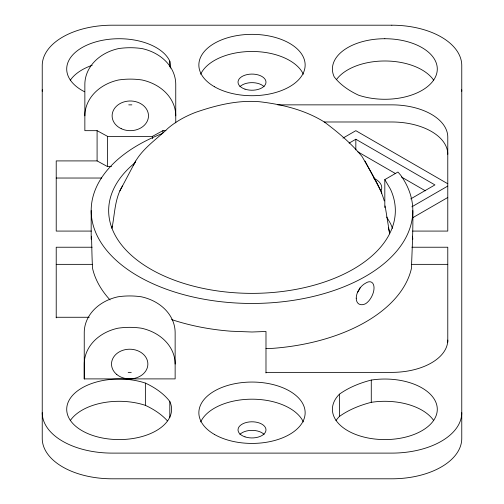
<?xml version="1.0" encoding="UTF-8"?>
<svg xmlns="http://www.w3.org/2000/svg" width="504" height="504" viewBox="0 0 504 504"><rect width="100%" height="100%" fill="white"/><g stroke="black" fill="none" stroke-linecap="round" stroke-linejoin="round"><path stroke-width="0.76" d="M110.042 299.911A160.82 92.849 0 0 1 92.56 268.399C91.911 257.708 91.848 246.866 91.514 236.219M265.986 348.598L272.992 348.333A160.82 92.849 0 0 0 411.44 268.399C412.121 249.152 413.173 229.918 412.82 210.609M111.932 228.394C114.874 214.219 114.584 198.721 122.441 186.007M133.365 165.444C140.666 149.619 156.007 139.879 168.128 128.173C176.167 121.307 185.598 116.254 195.413 112.423C215.907 105.317 237.611 99.88 259.478 101.726C282.152 104.372 305.204 109.954 324.696 122.252C338.247 132.451 351.534 143.564 362.237 156.782C370.156 171.083 379.669 185.062 384.269 200.901M119.876 190.896L135.671 161.066M342.953 138.115L355.83 130.681L447.779 183.771M349.108 143.13L355.83 139.249L434.933 184.918L410.735 198.891M384.817 207.629L384.817 179.6L397.958 172.015L400.579 175.077A160.82 92.849 0 0 1 323.127 293.882A160.82 92.849 0 0 1 112.726 257.034A160.82 92.849 0 0 1 162.653 133.409M411.825 206.823L447.779 186.064M412.505 217.854L447.779 197.486M175.751 122.856L175.751 84.433A45.448 37.107 0 0 0 142.065 48.586A65.489 53.468 0 0 0 118.541 48.586A45.448 37.107 0 0 0 84.855 84.433L84.855 130.668L97.089 130.668L107.579 136.382L152.416 136.382L162.905 130.668L165.929 130.668M128.734 104.857L131.872 104.857M277.786 104.857L391.841 104.857A55.938 32.294 0 0 1 447.779 137.157L447.779 231.078L412.681 231.078M324.192 121.987L391.841 121.987A55.938 32.294 0 0 1 447.779 154.281M111.51 166.616L107.579 166.616L97.089 160.908L56.221 160.908L56.221 231.078L91.319 231.078M56.221 178.032L101.695 178.032M92.1 247.231L56.221 247.231L56.221 317.867M411.9 247.231L447.779 247.231L447.779 342.254M56.221 264.354L92.1 264.354M411.9 264.354L447.779 264.354M56.221 317.268L89.233 317.268M128.167 372.374L131.261 372.374M265.986 372.374L391.841 372.374A55.938 32.294 0 0 0 447.779 340.074M84.244 378.895L175.14 378.895L175.14 332.659A45.448 37.107 0 0 0 141.454 296.812A65.489 53.468 0 0 0 117.93 296.812A45.448 37.107 0 0 0 84.244 332.659L84.244 378.895L84.244 364.052A45.448 37.107 0 0 1 117.93 328.211A65.489 53.468 0 0 1 141.454 328.211A45.448 37.107 0 0 1 175.14 364.052M357.871 151.849L395.382 173.502M401.518 177.043L425.389 190.827M384.817 179.6L390.455 189.189A143.338 82.757 0 0 1 226.592 292.055A143.338 82.757 0 0 1 135.185 162.647M386.694 217.054L390.455 223.442A143.338 82.757 0 0 1 392.459 228.362M380.822 190.896L365.028 161.066M385.138 205.978L389.642 233.806M412.486 236.219L412.82 239.154M339.438 416.436L339.438 394.172A84.319 48.68 0 0 1 371.278 380.066L371.278 402.331A84.319 48.68 0 0 0 339.438 416.436A52.441 30.278 0 0 0 335.973 420.607M355.83 139.249L355.83 149.902M265.986 372.985L265.986 331.474L252 332.004L231.008 331.21A160.82 92.849 0 0 1 171.593 319.561M84.559 91.76A52.441 30.278 0 0 1 91.463 43.287A52.441 30.278 0 0 1 169.804 61.167L169.804 66.541M169.804 401.474A52.441 30.278 0 0 1 119.152 439.582A52.441 30.278 0 0 1 68.494 401.474A52.441 30.278 0 0 1 145.373 383.09A84.319 48.68 0 0 1 169.804 401.474L169.804 417.596M162.905 130.668L162.905 132.999M152.416 136.382L152.416 138.707M145.373 383.09L145.373 405.355A84.319 48.68 0 0 1 167.391 420.834M107.579 136.382L107.579 166.616M97.089 130.668L97.089 160.908M91.18 210.609L91.18 239.154M111.793 227.657A143.338 82.757 0 0 1 112.335 226.246M360.341 287.255A12.594 6.779 -63.1 0 1 357.519 292.421M461.765 412.738A69.924 40.37 0 0 1 391.841 453.109L112.159 453.109A69.924 40.37 0 0 1 42.235 412.738M461.714 89.762A69.924 40.37 0 0 1 461.765 91.262M42.235 91.262A69.924 40.37 0 0 1 42.286 89.762M239.891 434.391A13.986 8.077 0 0 1 264.109 434.391M239.891 86.682A13.986 8.077 0 0 1 264.109 86.682M200.668 421.93A53.14 30.681 0 0 1 252 399.187A53.14 30.681 0 0 1 303.332 421.93M200.668 74.214A53.14 30.681 0 0 1 252 51.477A53.14 30.681 0 0 1 303.332 74.214M169.804 61.167A84.319 48.68 0 0 1 170.257 68.122M70.27 80.294A52.441 30.278 0 0 1 92.194 65.293M336.401 79.676A52.441 30.278 0 0 1 385.428 60.99A52.441 30.278 0 0 1 433.73 80.294M371.278 380.066A52.441 30.278 0 0 1 437.289 409.311A52.441 30.278 0 0 1 371.278 438.556A52.441 30.278 0 0 1 339.438 394.172M70.27 420.607A52.441 30.278 0 0 1 145.373 405.355M371.278 402.331A52.441 30.278 0 0 1 433.73 420.607M373.855 178.309A20.979 12.109 0 0 1 381.037 190.909M381.49 191.589A20.979 12.109 0 0 1 381.749 193.486M84.855 115.825A45.448 37.107 0 0 1 118.541 79.985A65.489 53.468 0 0 1 142.065 79.985A45.448 37.107 0 0 1 175.751 115.825M388.426 227.852A139.841 80.735 0 0 1 389.579 233.094M391.841 25.2L112.159 25.2A69.924 40.37 0 0 0 42.235 65.57L42.235 438.43A69.924 40.37 0 0 0 112.159 478.8L391.841 478.8A69.924 40.37 0 0 0 461.765 438.43L461.765 65.57A69.924 40.37 0 0 0 391.841 25.2M356.227 298.192A12.594 7.73 -56.6 0 0 365.715 303.673A12.594 6.779 -63.1 0 0 374.037 287.91A12.594 6.779 -63.1 0 0 365.715 283.103A12.594 7.73 -56.6 0 0 356.227 298.192M214.427 434.435A53.14 30.681 0 0 0 303.332 420.683A53.14 30.681 0 0 0 238.247 383.103A53.14 30.681 0 0 0 214.427 434.435M214.427 86.726A53.14 30.681 0 0 0 303.332 72.973A53.14 30.681 0 0 0 238.247 35.393A53.14 30.681 0 0 0 214.427 86.726M245.007 436.861A13.986 8.077 0 0 0 265.986 429.868A13.986 8.077 0 0 0 245.007 422.875A13.986 8.077 0 0 0 245.007 436.861M245.007 89.151A13.986 8.077 0 0 0 265.986 82.158A13.986 8.077 0 0 0 245.007 75.165A13.986 8.077 0 0 0 245.007 89.151M384.848 38.726A52.441 30.278 0 0 0 334.196 76.835A84.319 48.68 0 0 0 358.627 95.218A52.441 30.278 0 0 0 435.506 76.835A52.441 30.278 0 0 0 384.848 38.726M121.212 128.684A18.182 14.843 0 0 0 148.485 115.825A18.182 14.843 0 0 0 121.212 102.973A18.182 14.843 0 0 0 121.212 128.684M116.84 374.548A18.182 14.843 0 0 0 147.25 367.895A18.182 14.843 0 0 0 124.986 349.713A18.182 14.843 0 0 0 116.84 374.548"/></g></svg>
